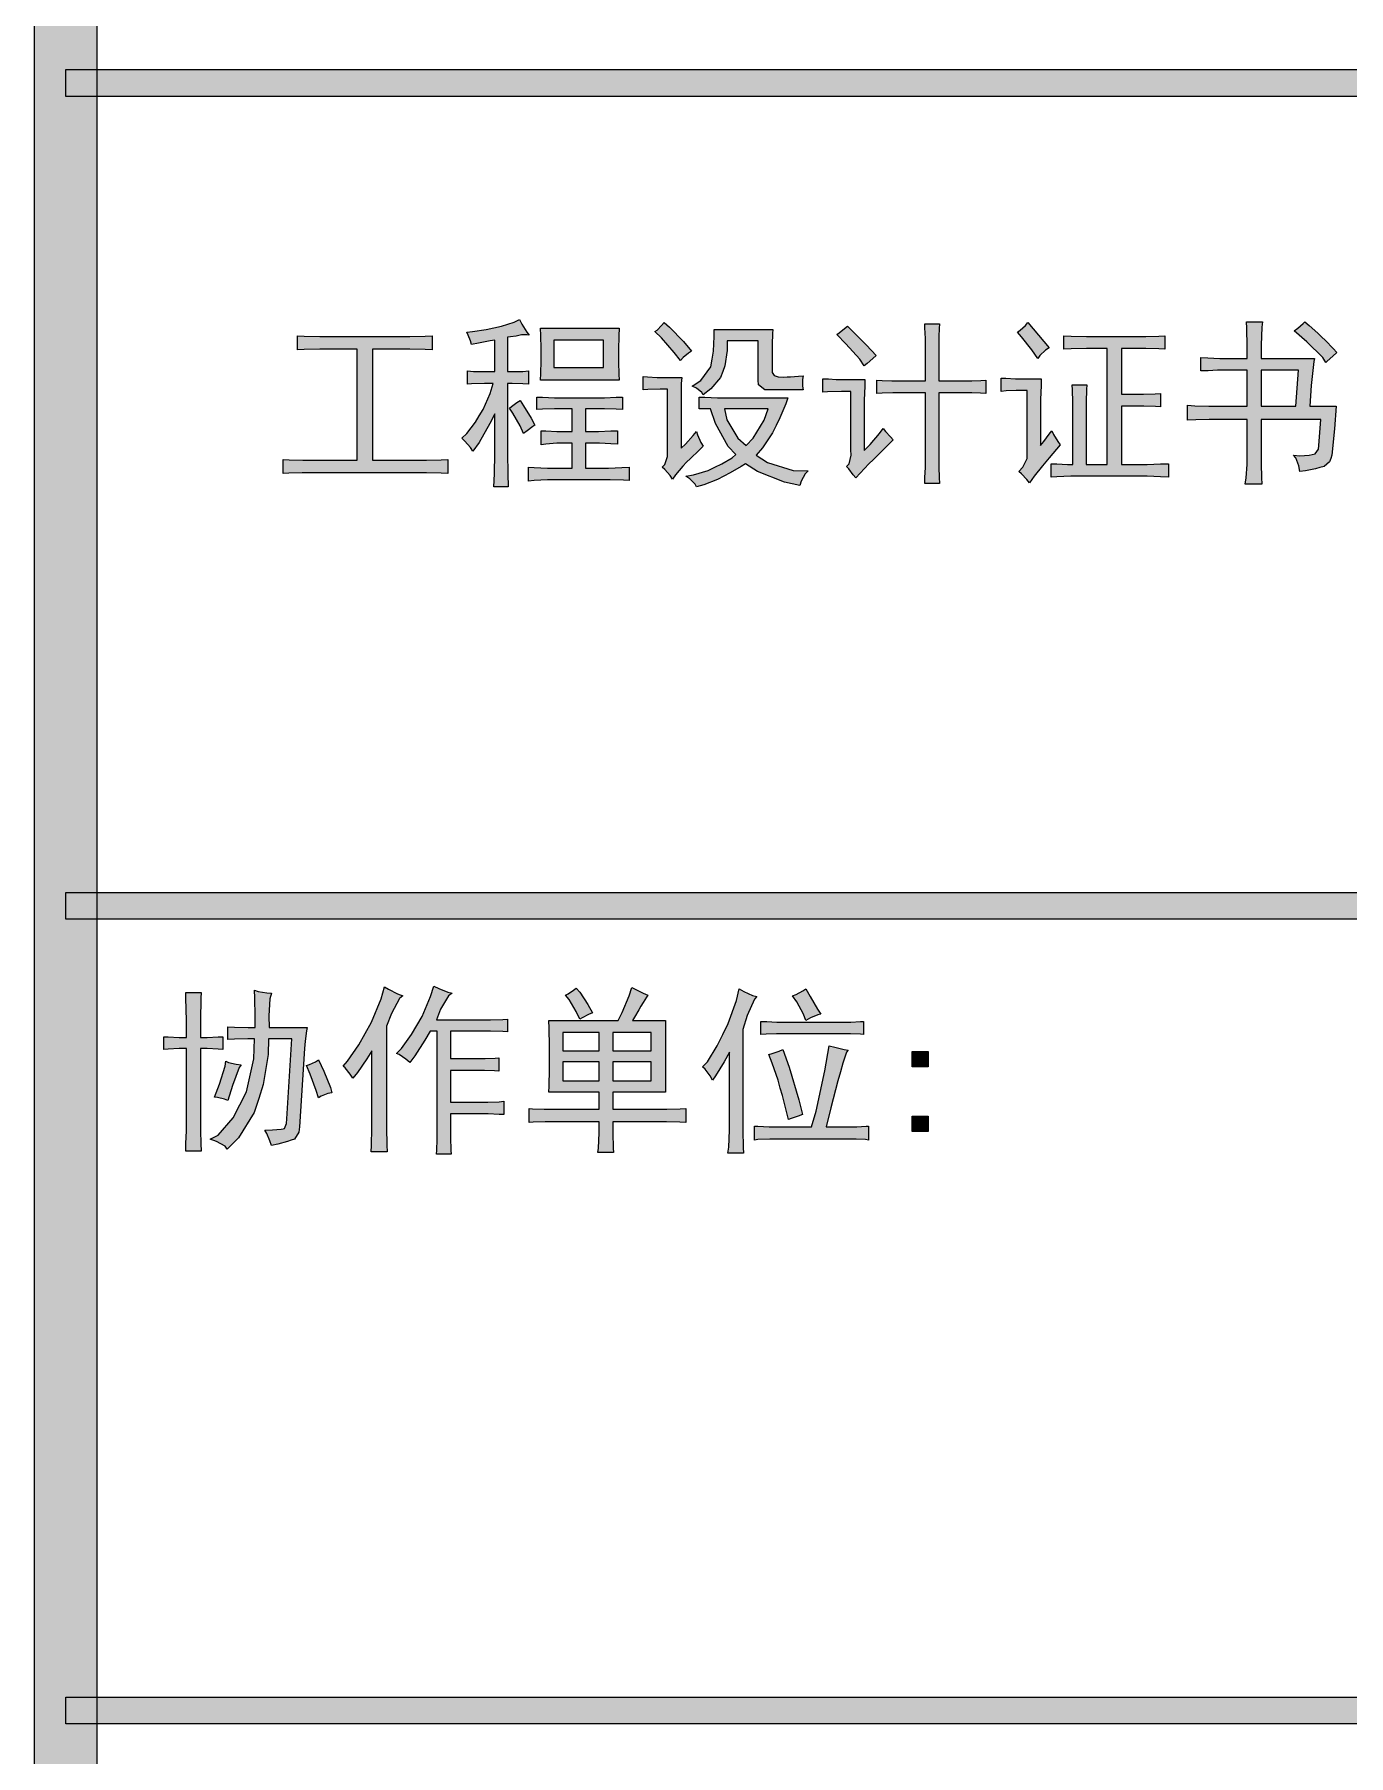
# Model space of a CAD drawing. Header units: millimetres. Extents: x 0 to 829, y 0 to 586.
# Drawn here: x 769.46 to 790.24, y 472.61 to 499.81 of the extents above; entities that cross this region are included whole.
import ezdxf

# ---------------------------------------------------------------- set-up
doc = ezdxf.new("R2010")
doc.units = ezdxf.units.MM

msp = doc.modelspace()

# ---------------------------------------------------------------- hatches: boundary and pattern name
h = msp.add_hatch(color=0)
h.dxf.hatch_style = 2
h.paths.add_polyline_path([(770.449028, 9.860139), (769.464778, 9.860139), (769.464778, 575.772139), (770.449028, 575.772139)])
h = msp.add_hatch(color=0)
h.dxf.hatch_style = 2
h.paths.add_polyline_path([(819.294639, 499.254639), (819.294639, 498.827778), (769.958667, 498.827778), (769.958667, 499.254639)])
h = msp.add_hatch(color=0)
h.dxf.hatch_style = 2
h.paths.add_polyline_path([(776.298083, 495.102444), (776.389806, 495.113028), (776.605, 495.148306), (776.724944, 495.173), (776.844889, 495.197694), (777.045972, 495.261194), (777.130639, 495.303528), (777.169444, 495.229444), (777.247056, 495.105972), (777.285861, 495.056583), (777.247056, 495.063639), (777.165917, 495.060111), (777.123583, 495.053056), (777.08125, 495.042472), (776.989528, 495.028361), (776.940139, 495.024833), (776.940139, 494.481556), (777.01775, 494.481556), (777.183556, 494.485083), (777.275278, 494.492139), (777.275278, 494.280472), (777.183556, 494.287528), (777.01775, 494.291056), (776.940139, 494.291056), (776.940139, 493.313861), (776.940139, 493.190389), (776.947194, 492.865833), (776.950722, 492.657694), (776.728472, 492.657694), (776.735528, 492.865833), (776.742583, 493.186861), (776.742583, 493.303278), (776.742583, 493.814806), (776.664972, 493.659583), (776.492111, 493.36325), (776.396861, 493.225667), (776.358056, 493.282111), (776.269861, 493.380889), (776.220472, 493.42675), (776.298083, 493.504361), (776.435667, 493.68075), (776.495639, 493.779528), (776.559139, 493.881833), (776.6685, 494.135833), (776.717889, 494.291056), (776.580306, 494.291056), (776.375694, 494.287528), (776.308667, 494.280472), (776.308667, 494.492139), (776.403917, 494.485083), (776.5415, 494.481556), (776.587361, 494.481556), (776.742583, 494.481556), (776.742583, 494.978972), (776.6685, 494.964861), (776.485056, 494.929583), (776.375694, 494.911944), (776.358056, 494.964861), (776.31925, 495.056583)])
h = msp.add_hatch(color=0)
h.paths.add_polyline_path([(778.707556, 495.169472), (778.7005, 495.046), (778.696972, 494.82375), (778.696972, 494.724972), (778.696972, 494.629722), (778.7005, 494.44275), (778.707556, 494.3475), (777.46225, 494.3475), (777.469306, 494.453333), (777.472833, 494.650889), (777.472833, 494.746139), (777.472833, 494.841389), (777.469306, 495.053056), (777.46225, 495.169472)])
h.paths.add_polyline_path([(778.460611, 494.545056), (778.460611, 494.978972), (777.673917, 494.978972), (777.673917, 494.545056)])
h = msp.add_hatch(color=0)
h.dxf.hatch_style = 2
h.paths.add_polyline_path([(779.416639, 495.257667), (779.504833, 495.183583), (779.723556, 494.957806), (779.850556, 494.802583), (779.804694, 494.774361), (779.7165, 494.703806), (779.674167, 494.657944), (779.578917, 494.784944), (779.377833, 495.01425), (779.272, 495.113028), (779.307278, 495.134194), (779.377833, 495.208278)])
h = msp.add_hatch(color=0)
h.dxf.hatch_style = 2
h.paths.add_polyline_path([(781.106444, 494.192278), (781.011194, 494.192278), (780.908889, 494.269889), (780.905361, 494.3475), (780.905361, 494.968389), (780.415, 494.968389), (780.415, 494.813167), (780.379722, 494.56975), (780.344444, 494.481556), (780.309167, 494.389833), (780.153944, 494.206389), (780.037528, 494.114667), (780.016361, 494.153472), (779.928167, 494.2205), (779.861139, 494.248722), (779.998722, 494.340444), (780.157472, 494.559167), (780.178639, 494.679111), (780.196278, 494.802583), (780.210389, 495.035417), (780.206861, 495.144778), (781.138194, 495.144778), (781.131139, 495.081278), (781.127611, 494.911944), (781.127611, 494.813167), (781.127611, 494.513306), (781.127611, 494.467444), (781.155833, 494.418056), (781.187583, 494.407472), (781.219333, 494.400417), (781.304, 494.393361), (781.360444, 494.396889), (781.416889, 494.400417), (781.543889, 494.407472), (781.614444, 494.414528), (781.603861, 494.358083), (781.603861, 494.248722), (781.614444, 494.192278)])
h = msp.add_hatch(color=0)
h.dxf.hatch_style = 2
h.paths.add_polyline_path([(782.316472, 495.201222), (782.387028, 495.130667), (782.616333, 494.897833), (782.771556, 494.735556), (782.718639, 494.689694), (782.626917, 494.608556), (782.581056, 494.56975), (782.5105, 494.675583), (782.291778, 494.922528), (782.147139, 495.067167), (782.185944, 495.095389), (782.270611, 495.162417)])
h = msp.add_hatch(color=0)
h.dxf.hatch_style = 2
h.paths.add_polyline_path([(783.547667, 494.336917), (783.547667, 494.890778), (783.547667, 495.003667), (783.540611, 495.173), (783.537083, 495.2365), (783.769917, 495.2365), (783.762861, 495.162417), (783.759333, 495.035417), (783.759333, 494.978972), (783.759333, 494.336917), (784.214417, 494.336917), (784.281444, 494.336917), (784.426083, 494.340444), (784.503694, 494.3475), (784.503694, 494.135833), (784.419028, 494.142889), (784.281444, 494.146417), (784.225, 494.146417), (783.759333, 494.146417), (783.759333, 493.035167), (783.759333, 492.971667), (783.762861, 492.809389), (783.769917, 492.714139), (783.537083, 492.714139), (783.540611, 492.809389), (783.547667, 492.964611), (783.547667, 493.024583), (783.547667, 494.146417), (783.11375, 494.146417), (783.032611, 494.146417), (782.863278, 494.142889), (782.782139, 494.135833), (782.782139, 494.3475), (782.863278, 494.340444), (783.0185, 494.336917), (783.092583, 494.336917)])
h = msp.add_hatch(color=0)
h.dxf.hatch_style = 2
h.paths.add_polyline_path([(785.325667, 494.689694), (785.230417, 494.82375), (785.068139, 495.028361), (785.001111, 495.102444), (785.046972, 495.134194), (785.128111, 495.211806), (785.166917, 495.257667), (785.502056, 494.859028), (785.445611, 494.820222), (785.357417, 494.735556)])
h = msp.add_hatch(color=0)
h.paths.add_polyline_path([(788.634722, 494.689694), (788.634722, 494.880194), (788.627667, 495.169472), (788.620611, 495.26825), (788.878139, 495.26825), (788.867556, 495.183583), (788.853444, 494.897833), (788.853444, 494.689694), (789.700111, 494.689694), (789.689528, 494.640306), (789.647194, 494.262833), (789.6225, 493.93475), (790.042306, 493.93475), (790.014083, 493.574917), (789.97175, 493.162167), (789.954111, 493.10925), (789.936472, 493.056333), (789.851806, 492.98225), (789.78125, 492.964611), (789.714222, 492.943444), (789.555472, 492.915222), (789.467278, 492.904639), (789.449639, 492.992833), (789.40025, 493.119833), (789.364972, 493.158639), (789.467278, 493.151583), (789.611917, 493.158639), (789.661306, 493.169222), (789.707167, 493.179806), (789.760083, 493.253889), (789.767139, 493.313861), (789.798889, 493.726611), (788.853444, 493.726611), (788.853444, 493.137472), (788.853444, 493.024583), (788.8605, 492.809389), (788.867556, 492.703556), (788.599444, 492.703556), (788.617083, 492.802333), (788.634722, 493.014), (788.634722, 493.126889), (788.634722, 493.726611), (788.112611, 493.726611), (788.035, 493.726611), (787.823333, 493.719556), (787.689278, 493.7125), (787.689278, 493.948861), (787.805694, 493.941806), (788.027944, 493.93475), (788.133778, 493.93475), (788.634722, 493.93475), (788.634722, 494.502722), (788.200806, 494.502722), (788.165528, 494.502722), (788.017361, 494.495667), (787.900944, 494.492139), (787.900944, 494.703806), (788.010306, 494.69675), (788.200806, 494.689694), (788.278417, 494.689694)])
h.paths.add_polyline_path([(789.40025, 493.93475), (789.442583, 494.502722), (788.853444, 494.502722), (788.853444, 493.93475)])
h = msp.add_hatch(color=0)
h.dxf.hatch_style = 2
h.paths.add_polyline_path([(789.544889, 495.26825), (789.615444, 495.208278), (789.7495, 495.088333), (789.809472, 495.028361), (789.869444, 494.971917), (789.992917, 494.844917), (790.052889, 494.781417), (789.985861, 494.724972), (789.897667, 494.647361), (789.8765, 494.626194), (789.827111, 494.703806), (789.576639, 494.95075), (789.375556, 495.123611), (789.432, 495.169472), (789.516667, 495.240028)])
h = msp.add_hatch(color=0)
h.dxf.hatch_style = 2
h.paths.add_polyline_path([(775.264444, 495.035417), (775.3985, 495.035417), (775.641917, 495.042472), (775.751278, 495.046), (775.751278, 494.82375), (775.641917, 494.830806), (775.3985, 494.834333), (775.264444, 494.834333), (774.809361, 494.834333), (774.809361, 493.081028), (775.532556, 493.081028), (775.659556, 493.081028), (775.892389, 493.088083), (775.998222, 493.091611), (775.998222, 492.869361), (775.892389, 492.876417), (775.663083, 492.879944), (775.543139, 492.879944), (773.821583, 492.879944), (773.698111, 492.879944), (773.486444, 492.876417), (773.39825, 492.869361), (773.39825, 493.091611), (773.4935, 493.088083), (773.708694, 493.081028), (773.832167, 493.081028), (774.565944, 493.081028), (774.565944, 494.834333), (774.121444, 494.834333), (773.976806, 494.834333), (773.726333, 494.830806), (773.6205, 494.82375), (773.6205, 495.046), (773.726333, 495.042472), (773.976806, 495.035417), (774.121444, 495.035417)])
h = msp.add_hatch(color=0)
h.dxf.hatch_style = 2
h.paths.add_polyline_path([(786.92375, 495.035417), (787.033111, 495.035417), (787.237722, 495.042472), (787.332972, 495.046), (787.332972, 494.834333), (787.237722, 494.841389), (787.033111, 494.844917), (786.92375, 494.844917), (786.645056, 494.844917), (786.645056, 494.12525), (786.902583, 494.12525), (786.994306, 494.12525), (787.17775, 494.128778), (787.265944, 494.135833), (787.265944, 493.924167), (787.184806, 493.931222), (787.001361, 493.93475), (786.902583, 493.93475), (786.645056, 493.93475), (786.645056, 493.014), (786.9555, 493.014), (787.05075, 493.014), (787.265944, 493.021056), (787.389417, 493.024583), (787.389417, 492.812917), (787.265944, 492.819972), (787.05075, 492.827028), (786.9555, 492.827028), (785.978306, 492.827028), (785.84425, 492.827028), (785.625528, 492.819972), (785.533806, 492.812917), (785.533806, 493.024583), (785.625528, 493.021056), (785.794861, 493.014), (785.879528, 493.014), (785.879528, 493.881833), (785.879528, 493.99825), (785.872472, 494.192278), (785.868944, 494.269889), (786.101778, 494.269889), (786.094722, 494.195806), (786.091194, 494.001778), (786.091194, 493.881833), (786.091194, 493.014), (786.422806, 493.014), (786.422806, 494.844917), (786.22525, 494.844917), (786.094722, 494.844917), (785.851306, 494.841389), (785.734889, 494.834333), (785.734889, 495.046), (785.851306, 495.042472), (786.094722, 495.035417), (786.22525, 495.035417)])
h = msp.add_hatch(color=0)
h.dxf.hatch_style = 2
h.paths.add_polyline_path([(779.695333, 494.389833), (779.688278, 494.291056), (779.68475, 494.068806), (779.68475, 493.948861), (779.68475, 493.271528), (779.755306, 493.335028), (779.878778, 493.469083), (779.928167, 493.536111), (779.945806, 493.479667), (779.998722, 493.36325), (780.037528, 493.303278), (779.966972, 493.23625), (779.832917, 493.10925), (779.772944, 493.049278), (779.712972, 492.985778), (779.600083, 492.851722), (779.550694, 492.781167), (779.511889, 492.841139), (779.427222, 492.936389), (779.384889, 492.971667), (779.427222, 493.014), (779.473083, 493.141), (779.473083, 493.225667), (779.473083, 494.202861), (779.356667, 494.202861), (779.162639, 494.195806), (779.085028, 494.192278), (779.085028, 494.403944), (779.155583, 494.396889), (779.307278, 494.389833), (779.384889, 494.389833)])
h = msp.add_hatch(color=0)
h.dxf.hatch_style = 2
h.paths.add_polyline_path([(782.591639, 494.358083), (782.588111, 494.25225), (782.581056, 494.03), (782.581056, 493.913583), (782.581056, 493.23625), (782.676306, 493.3315), (782.824472, 493.504361), (782.880917, 493.581972), (782.916194, 493.536111), (782.993806, 493.447917), (783.036139, 493.402056), (782.725694, 493.091611), (782.655139, 493.021056), (782.514028, 492.876417), (782.447, 492.802333), (782.408194, 492.851722), (782.337639, 492.943444), (782.302361, 492.98225), (782.341167, 493.024583), (782.376444, 493.158639), (782.369389, 493.246833), (782.369389, 494.167583), (782.221222, 494.167583), (781.998972, 494.164056), (781.924889, 494.157), (781.924889, 494.368667), (782.016611, 494.365139), (782.136556, 494.358083), (782.171833, 494.358083)])
h = msp.add_hatch(color=0)
h.dxf.hatch_style = 2
h.paths.add_polyline_path([(785.025806, 492.904639), (785.089306, 492.971667), (785.156333, 493.10925), (785.156333, 493.179806), (785.156333, 494.181694), (785.057556, 494.181694), (784.979944, 494.181694), (784.824722, 494.174639), (784.747111, 494.167583), (784.747111, 494.37925), (784.817667, 494.375722), (784.972889, 494.368667), (785.057556, 494.368667), (785.378583, 494.368667), (785.375056, 494.262833), (785.368, 494.040583), (785.368, 493.924167), (785.368, 493.313861), (785.417389, 493.373833), (785.505583, 493.49025), (785.547917, 493.546694), (785.572611, 493.486722), (785.639639, 493.373833), (785.678444, 493.324444), (785.618472, 493.253889), (785.505583, 493.116306), (785.452667, 493.052806), (785.39975, 492.989306), (785.269222, 492.827028), (785.191611, 492.724722), (785.152806, 492.774111), (785.068139, 492.865833)])
h = msp.add_hatch(color=0)
h.dxf.hatch_style = 2
h.paths.add_polyline_path([(777.141222, 494.026472), (777.197667, 493.941806), (777.314083, 493.747778), (777.374056, 493.634889), (777.342306, 493.613722), (777.250583, 493.546694), (777.197667, 493.504361), (777.141222, 493.624306), (777.028333, 493.825389), (776.975417, 493.903), (777.007167, 493.931222), (777.091833, 493.991194)])
h = msp.add_hatch(color=0)
h.dxf.hatch_style = 2
h.paths.add_polyline_path([(778.383, 494.068806), (778.474722, 494.068806), (778.661694, 494.075861), (778.760472, 494.079389), (778.760472, 493.881833), (778.661694, 493.885361), (778.474722, 493.892417), (778.383, 493.892417), (778.174861, 493.892417), (778.174861, 493.536111), (778.294806, 493.536111), (778.379472, 493.536111), (778.5735, 493.543167), (778.682861, 493.546694), (778.682861, 493.335028), (778.5735, 493.342083), (778.397111, 493.349139), (778.330083, 493.349139), (778.174861, 493.349139), (778.174861, 492.957556), (778.439444, 492.957556), (778.538222, 492.957556), (778.749889, 492.964611), (778.862778, 492.971667), (778.862778, 492.76), (778.774583, 492.763528), (778.562917, 492.770583), (778.439444, 492.770583), (777.695083, 492.770583), (777.575139, 492.770583), (777.363472, 492.76), (777.275278, 492.749417), (777.275278, 492.971667), (777.363472, 492.964611), (777.575139, 492.957556), (777.695083, 492.957556), (777.963194, 492.957556), (777.963194, 493.349139), (777.807972, 493.349139), (777.719778, 493.349139), (777.550444, 493.335028), (777.472833, 493.324444), (777.472833, 493.546694), (777.550444, 493.543167), (777.719778, 493.536111), (777.807972, 493.536111), (777.963194, 493.536111), (777.963194, 493.892417), (777.783278, 493.892417), (777.6845, 493.892417), (777.497528, 493.885361), (777.405806, 493.881833), (777.405806, 494.079389), (777.497528, 494.075861), (777.6845, 494.068806), (777.783278, 494.068806)])
h = msp.add_hatch(color=0)
h.paths.add_polyline_path([(779.9705, 494.079389), (780.062222, 494.075861), (780.259778, 494.068806), (780.372667, 494.068806), (781.371028, 494.068806), (781.339278, 493.970028), (781.247556, 493.751306), (781.187583, 493.631361), (781.131139, 493.511417), (780.972389, 493.275056), (780.870083, 493.158639), (781.05, 493.042222), (781.459222, 492.91875), (781.692056, 492.915222), (781.649722, 492.865833), (781.582694, 492.749417), (781.561528, 492.682389), (781.321639, 492.731778), (780.894778, 492.904639), (780.704278, 493.024583), (780.633722, 492.98225), (780.460861, 492.883472), (780.362083, 492.830556), (780.259778, 492.777639), (780.044583, 492.692972), (779.928167, 492.657694), (779.907, 492.703556), (779.822333, 492.788222), (779.762361, 492.827028), (779.882306, 492.848194), (780.115139, 492.91875), (780.220972, 492.971667), (780.330333, 493.021056), (780.492611, 493.119833), (780.549056, 493.169222), (780.429111, 493.296222), (780.228028, 493.659583), (780.150417, 493.892417), (779.9705, 493.892417)])
h.paths.add_polyline_path([(780.714861, 493.313861), (780.82775, 493.42675), (781.000611, 493.7125), (781.060583, 493.892417), (780.372667, 493.892417), (780.411472, 493.719556), (780.584333, 493.430278)])
h = msp.add_hatch(color=0)
h.dxf.hatch_style = 2
h.paths.add_polyline_path([(819.294639, 486.247722), (819.294639, 485.824389), (769.958667, 485.824389), (769.958667, 486.247722)])
h = msp.add_hatch(color=0)
h.dxf.hatch_style = 2
h.paths.add_polyline_path([(775.285611, 484.614361), (775.236222, 484.575556), (775.109222, 484.335667), (775.031611, 484.134583), (775.031611, 482.712889), (775.031611, 482.5365), (775.035139, 482.254278), (775.042194, 482.148444), (774.788194, 482.148444), (774.791722, 482.247222), (774.798778, 482.525917), (774.798778, 482.702306), (774.798778, 483.746528), (774.721167, 483.619528), (774.569472, 483.404333), (774.498917, 483.312611), (774.453056, 483.379639), (774.375444, 483.474889), (774.343694, 483.503111), (774.41425, 483.580722), (774.590639, 483.83825), (774.692944, 484.018167), (774.79525, 484.198083), (774.946944, 484.5685), (774.996333, 484.759), (775.059833, 484.720194), (775.204472, 484.646111)])
h = msp.add_hatch(color=0)
h.dxf.hatch_style = 2
h.paths.add_polyline_path([(776.06525, 484.656694), (776.008806, 484.614361), (775.885333, 484.402694), (775.818306, 484.236889), (776.552083, 484.236889), (776.675556, 484.236889), (776.869583, 484.240417), (776.940139, 484.247472), (776.940139, 484.046389), (776.869583, 484.053444), (776.675556, 484.056972), (776.552083, 484.056972), (776.040556, 484.056972), (776.040556, 483.626583), (776.495639, 483.626583), (776.590889, 483.626583), (776.746111, 483.630111), (776.806083, 483.637167), (776.806083, 483.4255), (776.735528, 483.429028), (776.580306, 483.436083), (776.495639, 483.436083), (776.040556, 483.436083), (776.040556, 482.935139), (776.520333, 482.935139), (776.629694, 482.935139), (776.813139, 482.942194), (776.883694, 482.94925), (776.883694, 482.737583), (776.813139, 482.741111), (776.63675, 482.748167), (776.530917, 482.748167), (776.040556, 482.748167), (776.040556, 482.5365), (776.040556, 482.381278), (776.047611, 482.169611), (776.051139, 482.113167), (775.818306, 482.113167), (775.825361, 482.176667), (775.828889, 482.342472), (775.828889, 482.448306), (775.828889, 484.056972), (775.719528, 484.056972), (775.634861, 483.912333), (775.476111, 483.665389), (775.3985, 483.559556), (775.335, 483.612472), (775.229167, 483.686556), (775.186833, 483.704194), (775.264444, 483.781806), (775.426722, 484.004056), (775.507861, 484.145167), (775.592528, 484.289806), (775.726583, 484.603778), (775.775972, 484.769583), (775.857111, 484.730778), (776.00175, 484.674333)])
h = msp.add_hatch(color=0)
h.dxf.hatch_style = 2
h.paths.add_polyline_path([(771.867194, 483.958194), (771.867194, 484.222778), (771.860139, 484.579083), (771.856611, 484.667278), (772.100028, 484.667278), (772.092972, 484.579083), (772.089444, 484.222778), (772.089444, 483.958194), (772.195278, 483.958194), (772.371667, 483.96525), (772.442222, 483.968778), (772.442222, 483.767694), (772.371667, 483.77475), (772.195278, 483.781806), (772.089444, 483.781806), (772.089444, 482.557667), (772.089444, 482.480056), (772.092972, 482.2825), (772.100028, 482.159028), (771.856611, 482.159028), (771.860139, 482.2825), (771.867194, 482.480056), (771.867194, 482.557667), (771.867194, 483.781806), (771.754306, 483.781806), (771.577917, 483.77475), (771.510889, 483.767694), (771.510889, 483.968778), (771.577917, 483.96525), (771.754306, 483.958194)])
h = msp.add_hatch(color=0)
h.dxf.hatch_style = 2
h.paths.add_polyline_path([(772.95375, 484.113417), (772.95375, 484.289806), (772.950222, 484.586139), (772.943167, 484.702556), (773.003139, 484.684917), (773.137194, 484.66375), (773.211278, 484.656694), (773.186583, 484.5685), (773.172472, 484.296861), (773.176, 484.113417), (773.775722, 484.113417), (773.765139, 484.064028), (773.743972, 483.898222), (773.733389, 483.781806), (773.655778, 482.547083), (773.641667, 482.458889), (773.574639, 482.349528), (773.521722, 482.331889), (773.465278, 482.310722), (773.310056, 482.271917), (773.211278, 482.247222), (773.186583, 482.321306), (773.137194, 482.44125), (773.108972, 482.490639), (773.225389, 482.497694), (773.3665, 482.508278), (773.394722, 482.515333), (773.419417, 482.518861), (773.447639, 482.596472), (773.454694, 482.670556), (773.532306, 483.937028), (773.165417, 483.937028), (773.158361, 483.686556), (773.08075, 483.213833), (773.010194, 482.991583), (772.939639, 482.769333), (772.689167, 482.370694), (772.50925, 482.194306), (772.4775, 482.236639), (772.343444, 482.31425), (772.244667, 482.349528), (772.371667, 482.413028), (772.6045, 482.688194), (772.710333, 482.892806), (772.816167, 483.097417), (772.932583, 483.619528), (772.943167, 483.937028), (772.837333, 483.937028), (772.625667, 483.929972), (772.519833, 483.926444), (772.519833, 484.124), (772.625667, 484.120472), (772.844389, 484.113417)])
h = msp.add_hatch(color=0)
h.paths.add_polyline_path([(779.437806, 484.222778), (779.437806, 483.090361), (778.60525, 483.090361), (778.60525, 482.825778), (779.339028, 482.825778), (779.4625, 482.825778), (779.670639, 482.829306), (779.762361, 482.836361), (779.762361, 482.614111), (779.667111, 482.621167), (779.455444, 482.624694), (779.339028, 482.624694), (778.60525, 482.624694), (778.60525, 482.451833), (778.612306, 482.208417), (778.615833, 482.137861), (778.372417, 482.137861), (778.383, 482.208417), (778.393583, 482.451833), (778.393583, 482.624694), (777.673917, 482.624694), (777.539861, 482.624694), (777.345833, 482.621167), (777.285861, 482.614111), (777.285861, 482.836361), (777.338778, 482.829306), (777.522222, 482.825778), (777.65275, 482.825778), (778.393583, 482.825778), (778.393583, 483.090361), (777.596306, 483.090361), (777.599833, 483.185611), (777.606889, 483.45725), (777.606889, 483.637167), (777.606889, 483.813556), (777.599833, 484.106361), (777.596306, 484.222778), (778.693444, 484.222778), (778.756944, 484.353306), (778.862778, 484.614361), (778.905111, 484.744889), (778.961556, 484.720194), (779.088556, 484.656694), (779.162639, 484.624944), (779.137944, 484.596722), (779.085028, 484.512056), (779.04975, 484.452083), (779.018, 484.392111), (778.950972, 484.279222), (778.915694, 484.222778)])
h.paths.add_polyline_path([(779.215556, 483.270278), (779.215556, 483.570139), (778.60525, 483.570139), (778.60525, 483.270278)])
h.paths.add_polyline_path([(779.215556, 483.746528), (779.215556, 484.035806), (778.60525, 484.035806), (778.60525, 483.746528)])
h.paths.add_polyline_path([(778.393583, 483.270278), (778.393583, 483.570139), (777.818556, 483.570139), (777.818556, 483.270278)])
h.paths.add_polyline_path([(778.393583, 483.746528), (778.393583, 484.035806), (777.818556, 484.035806), (777.818556, 483.746528)])
h = msp.add_hatch(color=0)
h.dxf.hatch_style = 2
h.paths.add_polyline_path([(778.030222, 484.734306), (778.083139, 484.674333), (778.213667, 484.480306), (778.284222, 484.34625), (778.22425, 484.318028), (778.121944, 484.268639), (778.083139, 484.247472), (778.030222, 484.367417), (777.917333, 484.557917), (777.860889, 484.624944), (777.899694, 484.646111), (777.984361, 484.702556)])
h = msp.add_hatch(color=0)
h.dxf.hatch_style = 2
h.paths.add_polyline_path([(780.884194, 484.603778), (780.845389, 484.561444), (780.7325, 484.303917), (780.661944, 484.081667), (780.661944, 482.670556), (780.661944, 482.490639), (780.665472, 482.219), (780.672528, 482.127278), (780.425583, 482.127278), (780.439694, 482.226056), (780.450278, 482.490639), (780.450278, 482.659972), (780.450278, 483.725361), (780.365611, 483.573667), (780.231556, 483.351417), (780.182167, 483.280861), (780.143361, 483.351417), (780.06575, 483.45725), (780.026944, 483.492528), (780.101028, 483.570139), (780.25625, 483.824139), (780.344444, 484.004056), (780.429111, 484.180444), (780.559639, 484.540278), (780.6055, 484.723722), (780.676056, 484.681389), (780.817167, 484.617889)])
h = msp.add_hatch(color=0)
h.dxf.hatch_style = 2
h.paths.add_polyline_path([(781.660306, 484.723722), (781.727333, 484.607306), (781.84375, 484.406222), (781.893139, 484.325083), (781.847278, 484.3145), (781.730861, 484.265111), (781.660306, 484.222778), (781.6215, 484.325083), (781.515667, 484.519111), (781.448639, 484.614361), (781.505083, 484.635528), (781.610917, 484.691972)])
h = msp.add_hatch(color=0)
h.dxf.hatch_style = 2
h.paths.add_polyline_path([(782.270611, 484.201611), (782.369389, 484.201611), (782.521083, 484.208667), (782.570472, 484.212194), (782.570472, 484.004056), (782.521083, 484.007583), (782.365861, 484.014639), (782.260028, 484.014639), (781.27225, 484.014639), (781.194639, 484.014639), (781.032361, 484.007583), (780.947694, 484.004056), (780.947694, 484.212194), (781.039417, 484.208667), (781.198167, 484.201611), (781.27225, 484.201611)])
h = msp.add_hatch(color=0)
h.dxf.hatch_style = 2
h.paths.add_polyline_path([(782.327056, 483.757111), (782.302361, 483.725361), (782.242389, 483.5525), (782.203583, 483.414917), (782.164778, 483.273806), (782.055417, 482.843417), (781.981333, 482.547083), (782.358806, 482.547083), (782.464639, 482.547083), (782.609278, 482.554139), (782.648083, 482.557667), (782.648083, 482.335417), (782.598694, 482.342472), (782.454056, 482.349528), (782.358806, 482.349528), (781.226389, 482.349528), (781.088806, 482.349528), (780.898306, 482.342472), (780.848917, 482.335417), (780.848917, 482.557667), (780.898306, 482.554139), (781.078222, 482.547083), (781.205222, 482.547083), (781.7485, 482.547083), (781.819056, 482.7905), (781.960167, 483.429028), (782.027194, 483.824139), (782.115389, 483.802972), (782.263556, 483.767694)])
h = msp.add_hatch(color=0)
h.dxf.hatch_style = 2
h.paths.add_polyline_path([(781.293417, 483.767694), (781.392194, 483.485472), (781.547417, 482.970417), (781.603861, 482.737583), (781.536833, 482.712889), (781.427472, 482.674083), (781.381611, 482.659972), (781.353389, 482.786972), (781.289889, 483.037444), (781.254611, 483.157389), (781.219333, 483.280861), (781.127611, 483.548972), (781.071167, 483.690083), (781.127611, 483.704194), (781.236972, 483.743)])
h = msp.add_hatch(color=0)
h.dxf.hatch_style = 2
h.paths.add_polyline_path([(783.59, 483.492528), (783.336, 483.492528), (783.336, 483.735944), (783.59, 483.735944)])
h = msp.add_hatch(color=0)
h.dxf.hatch_style = 2
h.paths.add_polyline_path([(772.7315, 483.524278), (772.69975, 483.481944), (772.593917, 483.196194), (772.519833, 482.959833), (772.466917, 482.981), (772.361083, 483.009222), (772.311694, 483.01275), (772.389306, 483.220889), (772.4775, 483.503111), (772.488083, 483.580722), (772.533944, 483.563083), (772.653889, 483.534861)])
h = msp.add_hatch(color=0)
h.dxf.hatch_style = 2
h.paths.add_polyline_path([(773.955639, 483.601889), (774.036778, 483.4255), (774.142611, 483.164444), (774.163778, 483.079778), (774.103806, 483.069194), (773.997972, 483.030389), (773.955639, 483.002167), (773.920361, 483.118583), (773.825111, 483.376111), (773.765139, 483.513694), (773.814528, 483.531333), (773.909778, 483.573667)])
h = msp.add_hatch(color=0)
h.dxf.hatch_style = 2
h.paths.add_polyline_path([(783.59, 482.469472), (783.336, 482.469472), (783.336, 482.712889), (783.59, 482.712889)])
h = msp.add_hatch(color=0)
h.dxf.hatch_style = 2
h.paths.add_polyline_path([(819.294639, 473.530083), (819.294639, 473.10675), (769.958667, 473.10675), (769.958667, 473.530083)])

# ---------------------------------------------------------------- linework, layer by layer
at = {"color": 0, "lineweight": 0}
for points in [[(770.449028, 9.860139), (769.464778, 9.860139), (769.464778, 575.772139), (770.449028, 575.772139)], [(819.294639, 499.254639), (819.294639, 498.827778), (769.958667, 498.827778), (769.958667, 499.254639)], [(776.298083, 495.102444), (776.389806, 495.113028), (776.605, 495.148306), (776.724944, 495.173), (776.844889, 495.197694), (777.045972, 495.261194), (777.130639, 495.303528), (777.169444, 495.229444), (777.247056, 495.105972), (777.285861, 495.056583), (777.247056, 495.063639), (777.165917, 495.060111), (777.123583, 495.053056), (777.08125, 495.042472), (776.989528, 495.028361), (776.940139, 495.024833), (776.940139, 494.481556), (777.01775, 494.481556), (777.183556, 494.485083), (777.275278, 494.492139), (777.275278, 494.280472), (777.183556, 494.287528), (777.01775, 494.291056), (776.940139, 494.291056), (776.940139, 493.313861), (776.940139, 493.190389), (776.947194, 492.865833), (776.950722, 492.657694), (776.728472, 492.657694), (776.735528, 492.865833), (776.742583, 493.186861), (776.742583, 493.303278), (776.742583, 493.814806), (776.664972, 493.659583), (776.492111, 493.36325), (776.396861, 493.225667), (776.358056, 493.282111), (776.269861, 493.380889), (776.220472, 493.42675), (776.298083, 493.504361), (776.435667, 493.68075), (776.495639, 493.779528), (776.559139, 493.881833), (776.6685, 494.135833), (776.717889, 494.291056), (776.580306, 494.291056), (776.375694, 494.287528), (776.308667, 494.280472), (776.308667, 494.492139), (776.403917, 494.485083), (776.5415, 494.481556), (776.587361, 494.481556), (776.742583, 494.481556), (776.742583, 494.978972), (776.6685, 494.964861), (776.485056, 494.929583), (776.375694, 494.911944), (776.358056, 494.964861), (776.31925, 495.056583)], [(778.707556, 495.169472), (778.7005, 495.046), (778.696972, 494.82375), (778.696972, 494.724972), (778.696972, 494.629722), (778.7005, 494.44275), (778.707556, 494.3475), (777.46225, 494.3475), (777.469306, 494.453333), (777.472833, 494.650889), (777.472833, 494.746139), (777.472833, 494.841389), (777.469306, 495.053056), (777.46225, 495.169472)], [(779.416639, 495.257667), (779.504833, 495.183583), (779.723556, 494.957806), (779.850556, 494.802583), (779.804694, 494.774361), (779.7165, 494.703806), (779.674167, 494.657944), (779.578917, 494.784944), (779.377833, 495.01425), (779.272, 495.113028), (779.307278, 495.134194), (779.377833, 495.208278)], [(781.106444, 494.192278), (781.011194, 494.192278), (780.908889, 494.269889), (780.905361, 494.3475), (780.905361, 494.968389), (780.415, 494.968389), (780.415, 494.813167), (780.379722, 494.56975), (780.344444, 494.481556), (780.309167, 494.389833), (780.153944, 494.206389), (780.037528, 494.114667), (780.016361, 494.153472), (779.928167, 494.2205), (779.861139, 494.248722), (779.998722, 494.340444), (780.157472, 494.559167), (780.178639, 494.679111), (780.196278, 494.802583), (780.210389, 495.035417), (780.206861, 495.144778), (781.138194, 495.144778), (781.131139, 495.081278), (781.127611, 494.911944), (781.127611, 494.813167), (781.127611, 494.513306), (781.127611, 494.467444), (781.155833, 494.418056), (781.187583, 494.407472), (781.219333, 494.400417), (781.304, 494.393361), (781.360444, 494.396889), (781.416889, 494.400417), (781.543889, 494.407472), (781.614444, 494.414528), (781.603861, 494.358083), (781.603861, 494.248722), (781.614444, 494.192278)], [(782.316472, 495.201222), (782.387028, 495.130667), (782.616333, 494.897833), (782.771556, 494.735556), (782.718639, 494.689694), (782.626917, 494.608556), (782.581056, 494.56975), (782.5105, 494.675583), (782.291778, 494.922528), (782.147139, 495.067167), (782.185944, 495.095389), (782.270611, 495.162417)], [(783.547667, 494.336917), (783.547667, 494.890778), (783.547667, 495.003667), (783.540611, 495.173), (783.537083, 495.2365), (783.769917, 495.2365), (783.762861, 495.162417), (783.759333, 495.035417), (783.759333, 494.978972), (783.759333, 494.336917), (784.214417, 494.336917), (784.281444, 494.336917), (784.426083, 494.340444), (784.503694, 494.3475), (784.503694, 494.135833), (784.419028, 494.142889), (784.281444, 494.146417), (784.225, 494.146417), (783.759333, 494.146417), (783.759333, 493.035167), (783.759333, 492.971667), (783.762861, 492.809389), (783.769917, 492.714139), (783.537083, 492.714139), (783.540611, 492.809389), (783.547667, 492.964611), (783.547667, 493.024583), (783.547667, 494.146417), (783.11375, 494.146417), (783.032611, 494.146417), (782.863278, 494.142889), (782.782139, 494.135833), (782.782139, 494.3475), (782.863278, 494.340444), (783.0185, 494.336917), (783.092583, 494.336917)], [(785.325667, 494.689694), (785.230417, 494.82375), (785.068139, 495.028361), (785.001111, 495.102444), (785.046972, 495.134194), (785.128111, 495.211806), (785.166917, 495.257667), (785.502056, 494.859028), (785.445611, 494.820222), (785.357417, 494.735556)], [(788.634722, 494.689694), (788.634722, 494.880194), (788.627667, 495.169472), (788.620611, 495.26825), (788.878139, 495.26825), (788.867556, 495.183583), (788.853444, 494.897833), (788.853444, 494.689694), (789.700111, 494.689694), (789.689528, 494.640306), (789.647194, 494.262833), (789.6225, 493.93475), (790.042306, 493.93475), (790.014083, 493.574917), (789.97175, 493.162167), (789.954111, 493.10925), (789.936472, 493.056333), (789.851806, 492.98225), (789.78125, 492.964611), (789.714222, 492.943444), (789.555472, 492.915222), (789.467278, 492.904639), (789.449639, 492.992833), (789.40025, 493.119833), (789.364972, 493.158639), (789.467278, 493.151583), (789.611917, 493.158639), (789.661306, 493.169222), (789.707167, 493.179806), (789.760083, 493.253889), (789.767139, 493.313861), (789.798889, 493.726611), (788.853444, 493.726611), (788.853444, 493.137472), (788.853444, 493.024583), (788.8605, 492.809389), (788.867556, 492.703556), (788.599444, 492.703556), (788.617083, 492.802333), (788.634722, 493.014), (788.634722, 493.126889), (788.634722, 493.726611), (788.112611, 493.726611), (788.035, 493.726611), (787.823333, 493.719556), (787.689278, 493.7125), (787.689278, 493.948861), (787.805694, 493.941806), (788.027944, 493.93475), (788.133778, 493.93475), (788.634722, 493.93475), (788.634722, 494.502722), (788.200806, 494.502722), (788.165528, 494.502722), (788.017361, 494.495667), (787.900944, 494.492139), (787.900944, 494.703806), (788.010306, 494.69675), (788.200806, 494.689694), (788.278417, 494.689694)], [(789.544889, 495.26825), (789.615444, 495.208278), (789.7495, 495.088333), (789.809472, 495.028361), (789.869444, 494.971917), (789.992917, 494.844917), (790.052889, 494.781417), (789.985861, 494.724972), (789.897667, 494.647361), (789.8765, 494.626194), (789.827111, 494.703806), (789.576639, 494.95075), (789.375556, 495.123611), (789.432, 495.169472), (789.516667, 495.240028)], [(775.264444, 495.035417), (775.3985, 495.035417), (775.641917, 495.042472), (775.751278, 495.046), (775.751278, 494.82375), (775.641917, 494.830806), (775.3985, 494.834333), (775.264444, 494.834333), (774.809361, 494.834333), (774.809361, 493.081028), (775.532556, 493.081028), (775.659556, 493.081028), (775.892389, 493.088083), (775.998222, 493.091611), (775.998222, 492.869361), (775.892389, 492.876417), (775.663083, 492.879944), (775.543139, 492.879944), (773.821583, 492.879944), (773.698111, 492.879944), (773.486444, 492.876417), (773.39825, 492.869361), (773.39825, 493.091611), (773.4935, 493.088083), (773.708694, 493.081028), (773.832167, 493.081028), (774.565944, 493.081028), (774.565944, 494.834333), (774.121444, 494.834333), (773.976806, 494.834333), (773.726333, 494.830806), (773.6205, 494.82375), (773.6205, 495.046), (773.726333, 495.042472), (773.976806, 495.035417), (774.121444, 495.035417)], [(778.460611, 494.545056), (778.460611, 494.978972), (777.673917, 494.978972), (777.673917, 494.545056)], [(786.92375, 495.035417), (787.033111, 495.035417), (787.237722, 495.042472), (787.332972, 495.046), (787.332972, 494.834333), (787.237722, 494.841389), (787.033111, 494.844917), (786.92375, 494.844917), (786.645056, 494.844917), (786.645056, 494.12525), (786.902583, 494.12525), (786.994306, 494.12525), (787.17775, 494.128778), (787.265944, 494.135833), (787.265944, 493.924167), (787.184806, 493.931222), (787.001361, 493.93475), (786.902583, 493.93475), (786.645056, 493.93475), (786.645056, 493.014), (786.9555, 493.014), (787.05075, 493.014), (787.265944, 493.021056), (787.389417, 493.024583), (787.389417, 492.812917), (787.265944, 492.819972), (787.05075, 492.827028), (786.9555, 492.827028), (785.978306, 492.827028), (785.84425, 492.827028), (785.625528, 492.819972), (785.533806, 492.812917), (785.533806, 493.024583), (785.625528, 493.021056), (785.794861, 493.014), (785.879528, 493.014), (785.879528, 493.881833), (785.879528, 493.99825), (785.872472, 494.192278), (785.868944, 494.269889), (786.101778, 494.269889), (786.094722, 494.195806), (786.091194, 494.001778), (786.091194, 493.881833), (786.091194, 493.014), (786.422806, 493.014), (786.422806, 494.844917), (786.22525, 494.844917), (786.094722, 494.844917), (785.851306, 494.841389), (785.734889, 494.834333), (785.734889, 495.046), (785.851306, 495.042472), (786.094722, 495.035417), (786.22525, 495.035417)], [(779.695333, 494.389833), (779.688278, 494.291056), (779.68475, 494.068806), (779.68475, 493.948861), (779.68475, 493.271528), (779.755306, 493.335028), (779.878778, 493.469083), (779.928167, 493.536111), (779.945806, 493.479667), (779.998722, 493.36325), (780.037528, 493.303278), (779.966972, 493.23625), (779.832917, 493.10925), (779.772944, 493.049278), (779.712972, 492.985778), (779.600083, 492.851722), (779.550694, 492.781167), (779.511889, 492.841139), (779.427222, 492.936389), (779.384889, 492.971667), (779.427222, 493.014), (779.473083, 493.141), (779.473083, 493.225667), (779.473083, 494.202861), (779.356667, 494.202861), (779.162639, 494.195806), (779.085028, 494.192278), (779.085028, 494.403944), (779.155583, 494.396889), (779.307278, 494.389833), (779.384889, 494.389833)], [(782.591639, 494.358083), (782.588111, 494.25225), (782.581056, 494.03), (782.581056, 493.913583), (782.581056, 493.23625), (782.676306, 493.3315), (782.824472, 493.504361), (782.880917, 493.581972), (782.916194, 493.536111), (782.993806, 493.447917), (783.036139, 493.402056), (782.725694, 493.091611), (782.655139, 493.021056), (782.514028, 492.876417), (782.447, 492.802333), (782.408194, 492.851722), (782.337639, 492.943444), (782.302361, 492.98225), (782.341167, 493.024583), (782.376444, 493.158639), (782.369389, 493.246833), (782.369389, 494.167583), (782.221222, 494.167583), (781.998972, 494.164056), (781.924889, 494.157), (781.924889, 494.368667), (782.016611, 494.365139), (782.136556, 494.358083), (782.171833, 494.358083)], [(785.025806, 492.904639), (785.089306, 492.971667), (785.156333, 493.10925), (785.156333, 493.179806), (785.156333, 494.181694), (785.057556, 494.181694), (784.979944, 494.181694), (784.824722, 494.174639), (784.747111, 494.167583), (784.747111, 494.37925), (784.817667, 494.375722), (784.972889, 494.368667), (785.057556, 494.368667), (785.378583, 494.368667), (785.375056, 494.262833), (785.368, 494.040583), (785.368, 493.924167), (785.368, 493.313861), (785.417389, 493.373833), (785.505583, 493.49025), (785.547917, 493.546694), (785.572611, 493.486722), (785.639639, 493.373833), (785.678444, 493.324444), (785.618472, 493.253889), (785.505583, 493.116306), (785.452667, 493.052806), (785.39975, 492.989306), (785.269222, 492.827028), (785.191611, 492.724722), (785.152806, 492.774111), (785.068139, 492.865833)], [(789.40025, 493.93475), (789.442583, 494.502722), (788.853444, 494.502722), (788.853444, 493.93475)], [(777.141222, 494.026472), (777.197667, 493.941806), (777.314083, 493.747778), (777.374056, 493.634889), (777.342306, 493.613722), (777.250583, 493.546694), (777.197667, 493.504361), (777.141222, 493.624306), (777.028333, 493.825389), (776.975417, 493.903), (777.007167, 493.931222), (777.091833, 493.991194)], [(778.383, 494.068806), (778.474722, 494.068806), (778.661694, 494.075861), (778.760472, 494.079389), (778.760472, 493.881833), (778.661694, 493.885361), (778.474722, 493.892417), (778.383, 493.892417), (778.174861, 493.892417), (778.174861, 493.536111), (778.294806, 493.536111), (778.379472, 493.536111), (778.5735, 493.543167), (778.682861, 493.546694), (778.682861, 493.335028), (778.5735, 493.342083), (778.397111, 493.349139), (778.330083, 493.349139), (778.174861, 493.349139), (778.174861, 492.957556), (778.439444, 492.957556), (778.538222, 492.957556), (778.749889, 492.964611), (778.862778, 492.971667), (778.862778, 492.76), (778.774583, 492.763528), (778.562917, 492.770583), (778.439444, 492.770583), (777.695083, 492.770583), (777.575139, 492.770583), (777.363472, 492.76), (777.275278, 492.749417), (777.275278, 492.971667), (777.363472, 492.964611), (777.575139, 492.957556), (777.695083, 492.957556), (777.963194, 492.957556), (777.963194, 493.349139), (777.807972, 493.349139), (777.719778, 493.349139), (777.550444, 493.335028), (777.472833, 493.324444), (777.472833, 493.546694), (777.550444, 493.543167), (777.719778, 493.536111), (777.807972, 493.536111), (777.963194, 493.536111), (777.963194, 493.892417), (777.783278, 493.892417), (777.6845, 493.892417), (777.497528, 493.885361), (777.405806, 493.881833), (777.405806, 494.079389), (777.497528, 494.075861), (777.6845, 494.068806), (777.783278, 494.068806)], [(779.9705, 494.079389), (780.062222, 494.075861), (780.259778, 494.068806), (780.372667, 494.068806), (781.371028, 494.068806), (781.339278, 493.970028), (781.247556, 493.751306), (781.187583, 493.631361), (781.131139, 493.511417), (780.972389, 493.275056), (780.870083, 493.158639), (781.05, 493.042222), (781.459222, 492.91875), (781.692056, 492.915222), (781.649722, 492.865833), (781.582694, 492.749417), (781.561528, 492.682389), (781.321639, 492.731778), (780.894778, 492.904639), (780.704278, 493.024583), (780.633722, 492.98225), (780.460861, 492.883472), (780.362083, 492.830556), (780.259778, 492.777639), (780.044583, 492.692972), (779.928167, 492.657694), (779.907, 492.703556), (779.822333, 492.788222), (779.762361, 492.827028), (779.882306, 492.848194), (780.115139, 492.91875), (780.220972, 492.971667), (780.330333, 493.021056), (780.492611, 493.119833), (780.549056, 493.169222), (780.429111, 493.296222), (780.228028, 493.659583), (780.150417, 493.892417), (779.9705, 493.892417)], [(780.714861, 493.313861), (780.82775, 493.42675), (781.000611, 493.7125), (781.060583, 493.892417), (780.372667, 493.892417), (780.411472, 493.719556), (780.584333, 493.430278)], [(819.294639, 486.247722), (819.294639, 485.824389), (769.958667, 485.824389), (769.958667, 486.247722)], [(775.285611, 484.614361), (775.236222, 484.575556), (775.109222, 484.335667), (775.031611, 484.134583), (775.031611, 482.712889), (775.031611, 482.5365), (775.035139, 482.254278), (775.042194, 482.148444), (774.788194, 482.148444), (774.791722, 482.247222), (774.798778, 482.525917), (774.798778, 482.702306), (774.798778, 483.746528), (774.721167, 483.619528), (774.569472, 483.404333), (774.498917, 483.312611), (774.453056, 483.379639), (774.375444, 483.474889), (774.343694, 483.503111), (774.41425, 483.580722), (774.590639, 483.83825), (774.692944, 484.018167), (774.79525, 484.198083), (774.946944, 484.5685), (774.996333, 484.759), (775.059833, 484.720194), (775.204472, 484.646111)], [(776.06525, 484.656694), (776.008806, 484.614361), (775.885333, 484.402694), (775.818306, 484.236889), (776.552083, 484.236889), (776.675556, 484.236889), (776.869583, 484.240417), (776.940139, 484.247472), (776.940139, 484.046389), (776.869583, 484.053444), (776.675556, 484.056972), (776.552083, 484.056972), (776.040556, 484.056972), (776.040556, 483.626583), (776.495639, 483.626583), (776.590889, 483.626583), (776.746111, 483.630111), (776.806083, 483.637167), (776.806083, 483.4255), (776.735528, 483.429028), (776.580306, 483.436083), (776.495639, 483.436083), (776.040556, 483.436083), (776.040556, 482.935139), (776.520333, 482.935139), (776.629694, 482.935139), (776.813139, 482.942194), (776.883694, 482.94925), (776.883694, 482.737583), (776.813139, 482.741111), (776.63675, 482.748167), (776.530917, 482.748167), (776.040556, 482.748167), (776.040556, 482.5365), (776.040556, 482.381278), (776.047611, 482.169611), (776.051139, 482.113167), (775.818306, 482.113167), (775.825361, 482.176667), (775.828889, 482.342472), (775.828889, 482.448306), (775.828889, 484.056972), (775.719528, 484.056972), (775.634861, 483.912333), (775.476111, 483.665389), (775.3985, 483.559556), (775.335, 483.612472), (775.229167, 483.686556), (775.186833, 483.704194), (775.264444, 483.781806), (775.426722, 484.004056), (775.507861, 484.145167), (775.592528, 484.289806), (775.726583, 484.603778), (775.775972, 484.769583), (775.857111, 484.730778), (776.00175, 484.674333)], [(771.867194, 483.958194), (771.867194, 484.222778), (771.860139, 484.579083), (771.856611, 484.667278), (772.100028, 484.667278), (772.092972, 484.579083), (772.089444, 484.222778), (772.089444, 483.958194), (772.195278, 483.958194), (772.371667, 483.96525), (772.442222, 483.968778), (772.442222, 483.767694), (772.371667, 483.77475), (772.195278, 483.781806), (772.089444, 483.781806), (772.089444, 482.557667), (772.089444, 482.480056), (772.092972, 482.2825), (772.100028, 482.159028), (771.856611, 482.159028), (771.860139, 482.2825), (771.867194, 482.480056), (771.867194, 482.557667), (771.867194, 483.781806), (771.754306, 483.781806), (771.577917, 483.77475), (771.510889, 483.767694), (771.510889, 483.968778), (771.577917, 483.96525), (771.754306, 483.958194)], [(772.95375, 484.113417), (772.95375, 484.289806), (772.950222, 484.586139), (772.943167, 484.702556), (773.003139, 484.684917), (773.137194, 484.66375), (773.211278, 484.656694), (773.186583, 484.5685), (773.172472, 484.296861), (773.176, 484.113417), (773.775722, 484.113417), (773.765139, 484.064028), (773.743972, 483.898222), (773.733389, 483.781806), (773.655778, 482.547083), (773.641667, 482.458889), (773.574639, 482.349528), (773.521722, 482.331889), (773.465278, 482.310722), (773.310056, 482.271917), (773.211278, 482.247222), (773.186583, 482.321306), (773.137194, 482.44125), (773.108972, 482.490639), (773.225389, 482.497694), (773.3665, 482.508278), (773.394722, 482.515333), (773.419417, 482.518861), (773.447639, 482.596472), (773.454694, 482.670556), (773.532306, 483.937028), (773.165417, 483.937028), (773.158361, 483.686556), (773.08075, 483.213833), (773.010194, 482.991583), (772.939639, 482.769333), (772.689167, 482.370694), (772.50925, 482.194306), (772.4775, 482.236639), (772.343444, 482.31425), (772.244667, 482.349528), (772.371667, 482.413028), (772.6045, 482.688194), (772.710333, 482.892806), (772.816167, 483.097417), (772.932583, 483.619528), (772.943167, 483.937028), (772.837333, 483.937028), (772.625667, 483.929972), (772.519833, 483.926444), (772.519833, 484.124), (772.625667, 484.120472), (772.844389, 484.113417)], [(779.437806, 484.222778), (779.437806, 483.090361), (778.60525, 483.090361), (778.60525, 482.825778), (779.339028, 482.825778), (779.4625, 482.825778), (779.670639, 482.829306), (779.762361, 482.836361), (779.762361, 482.614111), (779.667111, 482.621167), (779.455444, 482.624694), (779.339028, 482.624694), (778.60525, 482.624694), (778.60525, 482.451833), (778.612306, 482.208417), (778.615833, 482.137861), (778.372417, 482.137861), (778.383, 482.208417), (778.393583, 482.451833), (778.393583, 482.624694), (777.673917, 482.624694), (777.539861, 482.624694), (777.345833, 482.621167), (777.285861, 482.614111), (777.285861, 482.836361), (777.338778, 482.829306), (777.522222, 482.825778), (777.65275, 482.825778), (778.393583, 482.825778), (778.393583, 483.090361), (777.596306, 483.090361), (777.599833, 483.185611), (777.606889, 483.45725), (777.606889, 483.637167), (777.606889, 483.813556), (777.599833, 484.106361), (777.596306, 484.222778), (778.693444, 484.222778), (778.756944, 484.353306), (778.862778, 484.614361), (778.905111, 484.744889), (778.961556, 484.720194), (779.088556, 484.656694), (779.162639, 484.624944), (779.137944, 484.596722), (779.085028, 484.512056), (779.04975, 484.452083), (779.018, 484.392111), (778.950972, 484.279222), (778.915694, 484.222778)], [(778.030222, 484.734306), (778.083139, 484.674333), (778.213667, 484.480306), (778.284222, 484.34625), (778.22425, 484.318028), (778.121944, 484.268639), (778.083139, 484.247472), (778.030222, 484.367417), (777.917333, 484.557917), (777.860889, 484.624944), (777.899694, 484.646111), (777.984361, 484.702556)], [(780.884194, 484.603778), (780.845389, 484.561444), (780.7325, 484.303917), (780.661944, 484.081667), (780.661944, 482.670556), (780.661944, 482.490639), (780.665472, 482.219), (780.672528, 482.127278), (780.425583, 482.127278), (780.439694, 482.226056), (780.450278, 482.490639), (780.450278, 482.659972), (780.450278, 483.725361), (780.365611, 483.573667), (780.231556, 483.351417), (780.182167, 483.280861), (780.143361, 483.351417), (780.06575, 483.45725), (780.026944, 483.492528), (780.101028, 483.570139), (780.25625, 483.824139), (780.344444, 484.004056), (780.429111, 484.180444), (780.559639, 484.540278), (780.6055, 484.723722), (780.676056, 484.681389), (780.817167, 484.617889)], [(781.660306, 484.723722), (781.727333, 484.607306), (781.84375, 484.406222), (781.893139, 484.325083), (781.847278, 484.3145), (781.730861, 484.265111), (781.660306, 484.222778), (781.6215, 484.325083), (781.515667, 484.519111), (781.448639, 484.614361), (781.505083, 484.635528), (781.610917, 484.691972)], [(782.270611, 484.201611), (782.369389, 484.201611), (782.521083, 484.208667), (782.570472, 484.212194), (782.570472, 484.004056), (782.521083, 484.007583), (782.365861, 484.014639), (782.260028, 484.014639), (781.27225, 484.014639), (781.194639, 484.014639), (781.032361, 484.007583), (780.947694, 484.004056), (780.947694, 484.212194), (781.039417, 484.208667), (781.198167, 484.201611), (781.27225, 484.201611)], [(778.393583, 483.746528), (778.393583, 484.035806), (777.818556, 484.035806), (777.818556, 483.746528)], [(779.215556, 483.746528), (779.215556, 484.035806), (778.60525, 484.035806), (778.60525, 483.746528)], [(782.327056, 483.757111), (782.302361, 483.725361), (782.242389, 483.5525), (782.203583, 483.414917), (782.164778, 483.273806), (782.055417, 482.843417), (781.981333, 482.547083), (782.358806, 482.547083), (782.464639, 482.547083), (782.609278, 482.554139), (782.648083, 482.557667), (782.648083, 482.335417), (782.598694, 482.342472), (782.454056, 482.349528), (782.358806, 482.349528), (781.226389, 482.349528), (781.088806, 482.349528), (780.898306, 482.342472), (780.848917, 482.335417), (780.848917, 482.557667), (780.898306, 482.554139), (781.078222, 482.547083), (781.205222, 482.547083), (781.7485, 482.547083), (781.819056, 482.7905), (781.960167, 483.429028), (782.027194, 483.824139), (782.115389, 483.802972), (782.263556, 483.767694)], [(781.293417, 483.767694), (781.392194, 483.485472), (781.547417, 482.970417), (781.603861, 482.737583), (781.536833, 482.712889), (781.427472, 482.674083), (781.381611, 482.659972), (781.353389, 482.786972), (781.289889, 483.037444), (781.254611, 483.157389), (781.219333, 483.280861), (781.127611, 483.548972), (781.071167, 483.690083), (781.127611, 483.704194), (781.236972, 483.743)], [(783.59, 483.492528), (783.336, 483.492528), (783.336, 483.735944), (783.59, 483.735944)], [(772.7315, 483.524278), (772.69975, 483.481944), (772.593917, 483.196194), (772.519833, 482.959833), (772.466917, 482.981), (772.361083, 483.009222), (772.311694, 483.01275), (772.389306, 483.220889), (772.4775, 483.503111), (772.488083, 483.580722), (772.533944, 483.563083), (772.653889, 483.534861)], [(773.955639, 483.601889), (774.036778, 483.4255), (774.142611, 483.164444), (774.163778, 483.079778), (774.103806, 483.069194), (773.997972, 483.030389), (773.955639, 483.002167), (773.920361, 483.118583), (773.825111, 483.376111), (773.765139, 483.513694), (773.814528, 483.531333), (773.909778, 483.573667)], [(778.393583, 483.270278), (778.393583, 483.570139), (777.818556, 483.570139), (777.818556, 483.270278)], [(779.215556, 483.270278), (779.215556, 483.570139), (778.60525, 483.570139), (778.60525, 483.270278)], [(783.59, 482.469472), (783.336, 482.469472), (783.336, 482.712889), (783.59, 482.712889)], [(819.294639, 473.530083), (819.294639, 473.10675), (769.958667, 473.10675), (769.958667, 473.530083)]]:
    msp.add_lwpolyline(points, close=True, dxfattribs=at)

doc.saveas('drawing.dxf')
